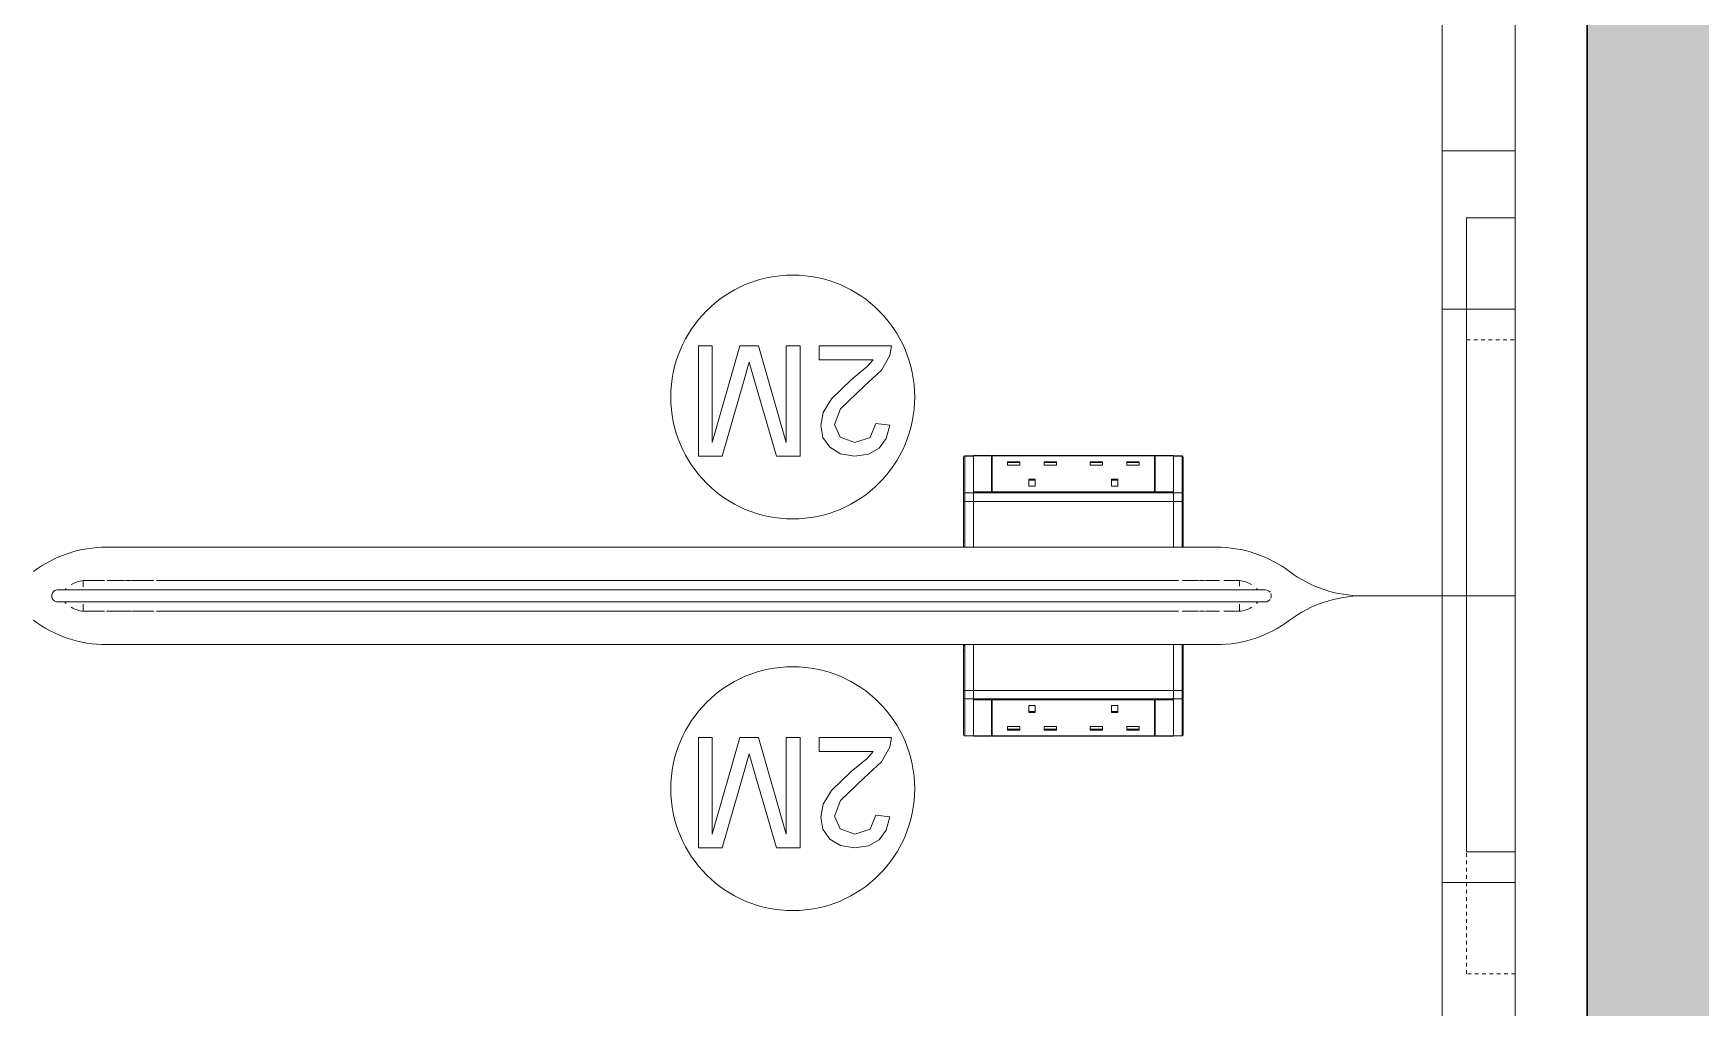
# Model space of a CAD drawing. Header units: millimetres. Extents: x 79795 to 317870, y -36033 to 97293.
# Drawn here: x 166405 to 167772, y 24667 to 25466 of the extents above; entities that cross this region are included whole.
import ezdxf

# ---------------------------------------------------------------- set-up
doc = ezdxf.new("R2010")
doc.units = ezdxf.units.MM
doc.header["$MEASUREMENT"] = 0
doc.linetypes.add('Dash', pattern=[6, 3, -3])
for name, color, linetype, lineweight in [('CSM-STL-XX-ZZ-M3-A-XXXX-00001_detached _19_04_21__rvt-1-Level 4$0$A-WALL-PATT', 7, 'CONTINUOUS', 9), ('CSM-STL-XX-ZZ-M3-A-XXXX-00001_detached _19_04_21__rvt-1-Level 4$0$I-WALL', 7, 'CONTINUOUS', 9), ('I-FURN', 8, 'CONTINUOUS', 9), ('I-FURN-HDLN', 8, 'Dash', 9)]:
    doc.layers.add(name, color=color, linetype=linetype, lineweight=lineweight)

msp = doc.modelspace()

# ---------------------------------------------------------------- hatches: boundary and pattern name
at = {"layer": 'CSM-STL-XX-ZZ-M3-A-XXXX-00001_detached _19_04_21__rvt-1-Level 4$0$A-WALL-PATT'}
msp.add_hatch(color=256, dxfattribs=at).paths.add_polyline_path([(167780.8, 15707.3), (167780.8, 26805.3), (167678.8, 26805.3), (167678.8, 15707.3)], flags=0)

# ---------------------------------------------------------------- linework, layer by layer
at = {"layer": 'CSM-STL-XX-ZZ-M3-A-XXXX-00001_detached _19_04_21__rvt-1-Level 4$0$I-WALL', "lineweight": 30}
msp.add_line((167678.8, 26805.3), (167678.8, 20559.3), dxfattribs=at)
at = {"layer": 'I-FURN'}
for p, q in [((167559.8, 25369.9), (167559.8, 25804.9)), ((167619.8, 25004.9), (167619.8, 25804.9)), ((167619.8, 25804.9), (167619.8, 25004.9)), ((167619.8, 25804.9), (167619.8, 25369.9)), ((167559.8, 25764.9), (167559.8, 24244.9)), ((167619.8, 24244.9), (167619.8, 25764.9)), ((167559.8, 25239.9), (167559.8, 25369.9)), ((167559.8, 25369.9), (167619.8, 25369.9)), ((167559.8, 25369.9), (167619.8, 25369.9)), ((167619.8, 25369.9), (167619.8, 25239.9)), ((167619.8, 25314.9), (167579.8, 25314.9)), ((167579.8, 25314.9), (167579.8, 24794.9)), ((167619.8, 24794.9), (167619.8, 25314.9)), ((167559.8, 24769.9), (167559.8, 25239.9)), ((167559.8, 25239.9), (167619.8, 25239.9)), ((167559.8, 25239.9), (167619.8, 25239.9)), ((167619.8, 25239.9), (167619.8, 24769.9)), ((166961.4, 25209.9), (166950.1, 25209.9)), ((166950.1, 25209.9), (166950.1, 25119.5)), ((166984.1, 25209.9), (166961.4, 25130.8)), ((166961.4, 25130.8), (166961.4, 25209.9)), ((166999.4, 25209.9), (166984.1, 25209.9)), ((167022.1, 25130.8), (166999.4, 25209.9)), ((167033.4, 25209.9), (167022.1, 25209.9)), ((167022.1, 25209.9), (167022.1, 25130.8)), ((167033.4, 25119.5), (167033.4, 25209.9)), ((167108.3, 25209.9), (167049, 25209.9)), ((167049, 25209.9), (167049, 25198.6)), ((167107.1, 25202.1), (167108.3, 25209.9)), ((166987.7, 25182.1), (166991.8, 25196.5)), ((166991.8, 25196.5), (166995.5, 25183.2)), ((167049, 25198.6), (167093.4, 25198.6)), ((167093.4, 25198.6), (167088.3, 25192.9)), ((167100.2, 25190.1), (167107.1, 25202.1)), ((166969.5, 25119.5), (166987.7, 25182.1)), ((166995.5, 25183.2), (167014, 25119.5)), ((167075.3, 25182), (167059.1, 25166.5)), ((167088.3, 25192.9), (167075.3, 25182)), ((167086.1, 25177), (167100.2, 25190.1)), ((167066.6, 25158.2), (167086.1, 25177)), ((167052.4, 25155.4), (167050.4, 25144.7)), ((167059.1, 25166.5), (167052.4, 25155.4)), ((167061.7, 25145.4), (167066.6, 25158.2)), ((167050.4, 25144.7), (167052.2, 25134.9)), ((167066.3, 25135), (167061.7, 25145.4)), ((167095.6, 25146.4), (167090.8, 25134.9)), ((167106.9, 25144.9), (167095.6, 25146.4)), ((167104.1, 25134), (167106.9, 25144.9)), ((167052.2, 25134.9), (167057.8, 25126.8)), ((167078.3, 25130.8), (167066.3, 25135)), ((167090.8, 25134.9), (167078.3, 25130.8)), ((167098.2, 25126), (167104.1, 25134)), ((166950.1, 25119.5), (166969.5, 25119.5)), ((167014, 25119.5), (167033.4, 25119.5)), ((167057.8, 25126.8), (167066.6, 25121.3)), ((167066.6, 25121.3), (167078.1, 25119.5)), ((167078.1, 25119.5), (167089.4, 25121.1)), ((167089.4, 25121.1), (167098.2, 25126)), ((167167.5, 25118.7), (167167.5, 25088.4)), ((167167.5, 25118.7), (167167.5, 25088.4)), ((167167.7, 25119.3), (167167.7, 25119.4)), ((167175.5, 25119.7), (167168.5, 25119.7)), ((167168.5, 25119.5), (167168.5, 25119.7)), ((167175.5, 25119.7), (167168.5, 25119.7)), ((167175.5, 25119.7), (167168.5, 25119.7)), ((167168.5, 25089.3), (167168.5, 25119.5)), ((167168.5, 25119.5), (167175.5, 25119.5)), ((167175.5, 25119.9), (167190.5, 25119.9)), ((167175.5, 25090.1), (167175.5, 25119.9)), ((167175.5, 25119.5), (167175.5, 25119.7)), ((167175.5, 25089.3), (167175.5, 25119.5)), ((167339.5, 25119.7), (167175.6, 25119.7)), ((167190.5, 25119.9), (167190.5, 25090.1)), ((167190.5, 25119.5), (167191, 25119.5)), ((167191, 25119.9), (167324, 25119.9)), ((167191, 25119.9), (167191, 25090.1)), ((167203.6, 25114.9), (167203.6, 25112)), ((167213.6, 25114.9), (167203.6, 25114.9)), ((167213.6, 25114.2), (167203.6, 25114.2)), ((167213.6, 25114.9), (167213.6, 25112)), ((167233.6, 25114.9), (167233.6, 25112)), ((167243.6, 25114.9), (167233.6, 25114.9)), ((167243.6, 25114.2), (167233.6, 25114.2)), ((167243.6, 25114.9), (167243.6, 25112)), ((167271.4, 25114.9), (167271.4, 25112)), ((167281.4, 25114.9), (167271.4, 25114.9)), ((167281.4, 25114.2), (167271.4, 25114.2)), ((167281.4, 25114.9), (167281.4, 25112)), ((167301.4, 25114.9), (167301.4, 25112)), ((167311.4, 25114.9), (167301.4, 25114.9)), ((167311.4, 25114.2), (167301.4, 25114.2)), ((167311.4, 25114.9), (167311.4, 25112)), ((167324, 25119.9), (167324, 25090.1)), ((167324, 25119.5), (167324.5, 25119.5)), ((167324.5, 25090.1), (167324.5, 25119.9)), ((167324.5, 25119.9), (167339.5, 25119.9)), ((167339.5, 25119.9), (167339.5, 25090.1)), ((167346.6, 25119.7), (167339.6, 25119.7)), ((167346.6, 25119.7), (167339.6, 25119.7)), ((167339.6, 25119.7), (167346.6, 25119.7)), ((167339.6, 25119.7), (167339.6, 25119.5)), ((167346.6, 25119.5), (167339.6, 25119.5)), ((167339.6, 25119.5), (167339.6, 25089.3)), ((167346.6, 25119.7), (167346.6, 25119.5)), ((167346.6, 25119.5), (167346.6, 25089.3)), ((167347.3, 25119.4), (167347.3, 25119.4)), ((167347.6, 25088.4), (167347.6, 25118.7)), ((167347.6, 25088.4), (167347.6, 25118.7)), ((167213.6, 25112), (167203.6, 25112)), ((167221.1, 25100.6), (167221.1, 25094.8)), ((167226.1, 25100.6), (167221.1, 25100.6)), ((167226.1, 25099.8), (167221.1, 25099.8)), ((167226.1, 25100.6), (167226.1, 25094.8)), ((167243.6, 25112), (167233.6, 25112)), ((167281.4, 25112), (167271.4, 25112)), ((167288.9, 25100.6), (167288.9, 25094.8)), ((167293.9, 25100.6), (167288.9, 25100.6)), ((167293.9, 25099.8), (167288.9, 25099.8)), ((167293.9, 25094.8), (167293.9, 25100.6)), ((167311.4, 25112), (167301.4, 25112)), ((167167.5, 25049.9), (167167.5, 25088.4)), ((167167.5, 25088.4), (167167.5, 25082.9)), ((167168.5, 25082.3), (167168.5, 25089.3)), ((167168.5, 25089.3), (167175.5, 25089.3)), ((167190.5, 25090.1), (167175.5, 25090.1)), ((167175.5, 25090.1), (167175.5, 25087.6)), ((167175.5, 25082.3), (167175.5, 25089.3)), ((167175.6, 25089.9), (167190.5, 25089.9)), ((167175.6, 25089.3), (167175.6, 25089.9)), ((167175.6, 25089.3), (167175.6, 25082.3)), ((167339.5, 25089.3), (167175.6, 25089.3)), ((167324, 25090.1), (167191, 25090.1)), ((167191, 25089.9), (167324, 25089.9)), ((167226.1, 25094.8), (167221.1, 25094.8)), ((167288.9, 25094.8), (167293.9, 25094.8)), ((167339.5, 25090.1), (167324.5, 25090.1)), ((167324.5, 25089.9), (167339.5, 25089.9)), ((167339.5, 25089.9), (167339.5, 25089.3)), ((167339.5, 25082.3), (167339.5, 25089.3)), ((167346.6, 25089.3), (167339.6, 25089.3)), ((167339.6, 25089.3), (167339.6, 25082.3)), ((167346.6, 25089.3), (167346.6, 25082.3)), ((167347.6, 25088.4), (167347.6, 25049.9)), ((167347.6, 25082.9), (167347.6, 25088.4)), ((167167.5, 25082.9), (167167.5, 25045.9)), ((167168.5, 25044.9), (167168.5, 25082.3)), ((167168.5, 25082.3), (167175.5, 25082.3)), ((167175.5, 25044.9), (167175.5, 25082.3)), ((167175.6, 25082.3), (167175.6, 25044.9)), ((167339.5, 25082.3), (167175.6, 25082.3)), ((167339.5, 25044.9), (167339.5, 25082.3)), ((167346.6, 25082.3), (167339.6, 25082.3)), ((167339.6, 25082.3), (167339.6, 25044.9)), ((167346.6, 25082.3), (167346.6, 25044.9)), ((167347.6, 25045.9), (167347.6, 25082.9)), ((167168.5, 25049.9), (167167.5, 25049.9)), ((167167.5, 25045.9), (167167.5, 25049.9)), ((167167.5, 25045.9), (167167.5, 25045.9)), ((167347.6, 25049.9), (167346.6, 25049.9)), ((167347.6, 25049.9), (167347.6, 25045.9)), ((166464.8, 25044.9), (167168.5, 25044.9)), ((167168.5, 25044.9), (166464.8, 25044.9)), ((167168.5, 25044.9), (167175.5, 25044.9)), ((167168.5, 25044.9), (167175.5, 25044.9)), ((167175.6, 25044.9), (167339.5, 25044.9)), ((167339.5, 25044.9), (167175.6, 25044.9)), ((167339.6, 25044.9), (167346.6, 25044.9)), ((167346.6, 25044.9), (167339.6, 25044.9)), ((167346.6, 25044.9), (167374.7, 25044.9)), ((167374.7, 25044.9), (167346.6, 25044.9)), ((166424.9, 25009.9), (166424.8, 25009.9)), ((166424.8, 25009.9), (166424.8, 25009.9)), ((166425.1, 25009.9), (166424.9, 25009.9)), ((166425.4, 25009.9), (166425.1, 25009.9)), ((166425.9, 25009.9), (166425.4, 25009.9)), ((166426.5, 25009.9), (166425.9, 25009.9)), ((166427.3, 25009.9), (166426.5, 25009.9)), ((166428.1, 25009.9), (166427.3, 25009.9)), ((166429.1, 25009.9), (166428.1, 25009.9)), ((166430.2, 25009.9), (166429.1, 25009.9)), ((166431.5, 25009.9), (166430.2, 25009.9)), ((166432.8, 25009.9), (166431.5, 25009.9)), ((166434.3, 25009.9), (166432.8, 25009.9)), ((166435.9, 25009.9), (166434.3, 25009.9)), ((166437.6, 25009.9), (166435.9, 25009.9)), ((166439.4, 25009.9), (166437.6, 25009.9)), ((166441.3, 25009.9), (166439.4, 25009.9)), ((166443.3, 25009.9), (166441.3, 25009.9)), ((166445.4, 25009.9), (166443.3, 25009.9)), ((166447.6, 25009.9), (166445.4, 25009.9)), ((166445.7, 25017.4), (166445.7, 25012.2)), ((166445.7, 25017.4), (166463.2, 25017.4)), ((166449.9, 25009.9), (166447.6, 25009.9)), ((166452.3, 25009.9), (166449.9, 25009.9)), ((166450.2, 25017.4), (166451.3, 25017.4)), ((166454.8, 25009.9), (166452.3, 25009.9)), ((166457.3, 25009.9), (166454.8, 25009.9)), ((166460, 25009.9), (166457.3, 25009.9)), ((166462.7, 25009.9), (166460, 25009.9)), ((166465.5, 25009.9), (166462.7, 25009.9)), ((166465.1, 25017.4), (166479.4, 25017.4)), ((166468.3, 25009.9), (166465.5, 25009.9)), ((166471.2, 25009.9), (166468.3, 25009.9)), ((166474.2, 25009.9), (166471.2, 25009.9)), ((166477.2, 25009.9), (166474.2, 25009.9)), ((166480.2, 25009.9), (166477.2, 25009.9)), ((166483.3, 25009.9), (166480.2, 25009.9)), ((166480.3, 25017.4), (166485.2, 25017.4)), ((166486.4, 25009.9), (166483.3, 25009.9)), ((166485.9, 25017.4), (166503.6, 25017.4)), ((166489.6, 25009.9), (166486.4, 25009.9)), ((166492.8, 25009.9), (166489.6, 25009.9)), ((166496, 25009.9), (166492.8, 25009.9)), ((166499.2, 25009.9), (166496, 25009.9)), ((166502.4, 25009.9), (166499.2, 25009.9)), ((166505.7, 25009.9), (166502.4, 25009.9)), ((166505.7, 25017.4), (167343.8, 25017.4)), ((167343.8, 25009.9), (166505.7, 25009.9)), ((167344.6, 25009.9), (167343.8, 25009.9)), ((167347.4, 25009.9), (167344.6, 25009.9)), ((167346.8, 25017.4), (167360, 25017.4)), ((167350.3, 25009.9), (167347.4, 25009.9)), ((167353.1, 25009.9), (167350.3, 25009.9)), ((167355.9, 25009.9), (167353.1, 25009.9)), ((167358.7, 25009.9), (167355.9, 25009.9)), ((167361.4, 25009.9), (167358.7, 25009.9)), ((167360.9, 25017.4), (167365, 25017.4)), ((167364.2, 25009.9), (167361.4, 25009.9)), ((167366.9, 25009.9), (167364.2, 25009.9)), ((167365.8, 25017.4), (167377.3, 25017.4)), ((167369.5, 25009.9), (167366.9, 25009.9)), ((167372.2, 25009.9), (167369.5, 25009.9)), ((167374.7, 25009.9), (167372.2, 25009.9)), ((167377.3, 25009.9), (167374.7, 25009.9)), ((167379.7, 25009.9), (167377.3, 25009.9)), ((167382.2, 25009.9), (167379.7, 25009.9)), ((167380.8, 25017.4), (167388.8, 25017.4)), ((167384.5, 25009.9), (167382.2, 25009.9)), ((167386.8, 25009.9), (167384.5, 25009.9)), ((167389, 25009.9), (167386.8, 25009.9)), ((167391.2, 25009.9), (167389, 25009.9)), ((167389.1, 25017.4), (167390, 25017.4)), ((167390.4, 25017.4), (167393.8, 25017.4)), ((167393.2, 25009.9), (167391.2, 25009.9)), ((167395.2, 25009.9), (167393.2, 25009.9)), ((167393.8, 25012.8), (167393.8, 25017.4)), ((167397.2, 25009.9), (167395.2, 25009.9)), ((167399, 25009.9), (167397.2, 25009.9)), ((167400.7, 25009.9), (167399, 25009.9)), ((167402.4, 25009.9), (167400.7, 25009.9)), ((167403.9, 25009.9), (167402.4, 25009.9)), ((167405.4, 25009.9), (167403.9, 25009.9)), ((167406.7, 25009.9), (167405.4, 25009.9)), ((167408, 25009.9), (167406.7, 25009.9)), ((167409.2, 25009.9), (167408, 25009.9)), ((167410.2, 25009.9), (167409.2, 25009.9)), ((167411.2, 25009.9), (167410.2, 25009.9)), ((167412, 25009.9), (167411.2, 25009.9)), ((167412.7, 25009.9), (167412, 25009.9)), ((167413.3, 25009.9), (167412.7, 25009.9)), ((167413.8, 25009.9), (167413.3, 25009.9)), ((167414.2, 25009.9), (167413.8, 25009.9)), ((167414.5, 25009.9), (167414.2, 25009.9)), ((167414.7, 25009.9), (167414.5, 25009.9)), ((167414.8, 25009.9), (167414.7, 25009.9)), ((167494.7, 25004.9), (167619.8, 25004.9)), ((167619.8, 25004.9), (167494.7, 25004.9)), ((167619.8, 25004.9), (167494.7, 25004.9)), ((167494.7, 25004.9), (167619.8, 25004.9)), ((167619.8, 24204.9), (167619.8, 25004.9)), ((167619.8, 25004.9), (167619.8, 24204.9)), ((166424.8, 24999.9), (166424.8, 24999.9)), ((166424.8, 24999.9), (166425, 24999.9)), ((166425, 24999.9), (166425.3, 24999.9)), ((166425.3, 24999.9), (166425.8, 24999.9)), ((166425.8, 24999.9), (166426.4, 24999.9)), ((166426.4, 24999.9), (166427.1, 24999.9)), ((166427.1, 24999.9), (166427.9, 24999.9)), ((166427.9, 24999.9), (166428.9, 24999.9)), ((166428.9, 24999.9), (166429.9, 24999.9)), ((166429.9, 24999.9), (166431.1, 24999.9)), ((166431.1, 24999.9), (166432.5, 24999.9)), ((166432.5, 24999.9), (166433.9, 24999.9)), ((166433.9, 24999.9), (166435.4, 24999.9)), ((166435.4, 24999.9), (166437.1, 24999.9)), ((166437.1, 24999.9), (166438.9, 24999.9)), ((166438.9, 24999.9), (166440.8, 24999.9)), ((166440.8, 24999.9), (166442.7, 24999.9)), ((166442.7, 24999.9), (166444.8, 24999.9)), ((166444.8, 24999.9), (166447, 24999.9)), ((166445.7, 24998), (166445.7, 24992.4)), ((166463.2, 24992.4), (166445.7, 24992.4)), ((166447, 24999.9), (166449.3, 24999.9)), ((166449.3, 24999.9), (166451.7, 24999.9)), ((166451.3, 24992.4), (166450.2, 24992.4)), ((166451.7, 24999.9), (166454.1, 24999.9)), ((166454.1, 24999.9), (166456.6, 24999.9)), ((166456.6, 24999.9), (166459.3, 24999.9)), ((166459.3, 24999.9), (166461.9, 24999.9)), ((166461.9, 24999.9), (166464.7, 24999.9)), ((166480.4, 24992.4), (166464.6, 24992.4)), ((166464.7, 24999.9), (166467.5, 24999.9)), ((166467.5, 24999.9), (166470.4, 24999.9)), ((166470.4, 24999.9), (166473.4, 24999.9)), ((166473.4, 24999.9), (166476.3, 24999.9)), ((166476.3, 24999.9), (166479.4, 24999.9)), ((166479.4, 24999.9), (166482.5, 24999.9)), ((166485.2, 24992.4), (166480.3, 24992.4)), ((166482.5, 24999.9), (166485.6, 24999.9)), ((166485.6, 24999.9), (166488.7, 24999.9)), ((166503.6, 24992.4), (166485.9, 24992.4)), ((166488.7, 24999.9), (166491.9, 24999.9)), ((166491.9, 24999.9), (166495.1, 24999.9)), ((166495.1, 24999.9), (166498.3, 24999.9)), ((166498.3, 24999.9), (166501.6, 24999.9)), ((166501.6, 24999.9), (166504.8, 24999.9)), ((166504.8, 24999.9), (166505.7, 24999.9)), ((166505.7, 24999.9), (167343.8, 24999.9)), ((167343.8, 24992.4), (166505.7, 24992.4)), ((167343.8, 24999.9), (167346.7, 24999.9)), ((167346.7, 24999.9), (167349.5, 24999.9)), ((167360, 24992.4), (167346.8, 24992.4)), ((167349.5, 24999.9), (167352.3, 24999.9)), ((167352.3, 24999.9), (167355.1, 24999.9)), ((167355.1, 24999.9), (167357.9, 24999.9)), ((167357.9, 24999.9), (167360.7, 24999.9)), ((167360.7, 24999.9), (167363.4, 24999.9)), ((167365, 24992.4), (167360.9, 24992.4)), ((167363.4, 24999.9), (167366.1, 24999.9)), ((167377.3, 24992.4), (167365.8, 24992.4)), ((167366.1, 24999.9), (167368.8, 24999.9)), ((167368.8, 24999.9), (167371.5, 24999.9)), ((167371.5, 24999.9), (167374, 24999.9)), ((167374, 24999.9), (167376.6, 24999.9)), ((167376.6, 24999.9), (167379.1, 24999.9)), ((167379.1, 24999.9), (167381.5, 24999.9)), ((167388.8, 24992.4), (167380.8, 24992.4)), ((167381.5, 24999.9), (167383.9, 24999.9)), ((167383.9, 24999.9), (167386.2, 24999.9)), ((167386.2, 24999.9), (167388.4, 24999.9)), ((167388.4, 24999.9), (167390.6, 24999.9)), ((167390, 24992.4), (167389.1, 24992.4)), ((167393.8, 24992.4), (167390.4, 24992.4)), ((167390.6, 24999.9), (167392.7, 24999.9)), ((167392.7, 24999.9), (167394.7, 24999.9)), ((167393.8, 24992.4), (167393.8, 24998)), ((167394.7, 24999.9), (167396.6, 24999.9)), ((167396.6, 24999.9), (167398.5, 24999.9)), ((167398.5, 24999.9), (167400.3, 24999.9)), ((167400.3, 24999.9), (167401.9, 24999.9)), ((167401.9, 24999.9), (167403.5, 24999.9)), ((167403.5, 24999.9), (167405, 24999.9)), ((167405, 24999.9), (167406.4, 24999.9)), ((167406.4, 24999.9), (167407.7, 24999.9)), ((167407.7, 24999.9), (167408.9, 24999.9)), ((167408.9, 24999.9), (167409.9, 24999.9)), ((167409.9, 24999.9), (167410.9, 24999.9)), ((167410.9, 24999.9), (167411.8, 24999.9)), ((167411.8, 24999.9), (167412.5, 24999.9)), ((167412.5, 24999.9), (167413.2, 24999.9)), ((167413.2, 24999.9), (167413.7, 24999.9)), ((167413.7, 24999.9), (167414.1, 24999.9)), ((167414.1, 24999.9), (167414.5, 24999.9)), ((167414.5, 24999.9), (167414.7, 24999.9)), ((167414.7, 24999.9), (167414.7, 24999.9)), ((167414.7, 24999.9), (167414.8, 24999.9)), ((167168.5, 24964.9), (166464.8, 24964.9)), ((166464.8, 24964.9), (167168.5, 24964.9)), ((167167.5, 24959.9), (167167.5, 24963.9)), ((167167.5, 24963.9), (167167.5, 24926.9)), ((167175.5, 24964.9), (167168.5, 24964.9)), ((167168.5, 24927.4), (167168.5, 24964.9)), ((167168.5, 24964.9), (167175.5, 24964.9)), ((167175.5, 24927.4), (167175.5, 24964.9)), ((167339.5, 24964.9), (167175.6, 24964.9)), ((167175.6, 24964.9), (167339.5, 24964.9)), ((167175.6, 24964.9), (167175.6, 24927.4)), ((167339.5, 24927.4), (167339.5, 24964.9)), ((167346.6, 24964.9), (167339.6, 24964.9)), ((167346.6, 24964.9), (167339.6, 24964.9)), ((167339.6, 24964.9), (167339.6, 24927.4)), ((167374.7, 24964.9), (167346.6, 24964.9)), ((167346.6, 24964.9), (167374.7, 24964.9)), ((167346.6, 24964.9), (167346.6, 24927.4)), ((167347.6, 24963.9), (167347.6, 24963.9)), ((167347.6, 24926.9), (167347.6, 24963.9)), ((167347.6, 24963.9), (167347.6, 24959.9)), ((167167.5, 24959.9), (167168.5, 24959.9)), ((167167.5, 24921.3), (167167.5, 24959.9)), ((167346.6, 24959.9), (167347.6, 24959.9)), ((167347.6, 24959.9), (167347.6, 24921.3)), ((167167.5, 24926.9), (167167.5, 24921.3)), ((167168.5, 24920.5), (167168.5, 24927.4)), ((167168.5, 24927.4), (167175.5, 24927.4)), ((167175.5, 24920.5), (167175.5, 24927.4)), ((167175.6, 24927.4), (167339.5, 24927.4)), ((167175.6, 24927.4), (167175.6, 24920.5)), ((167339.5, 24920.5), (167339.5, 24927.4)), ((167339.5, 24919.7), (167339.5, 24922.1)), ((167346.6, 24927.4), (167339.6, 24927.4)), ((167339.6, 24927.4), (167339.6, 24920.5)), ((167346.6, 24927.4), (167346.6, 24920.5)), ((167347.6, 24921.3), (167347.6, 24926.9)), ((167167.5, 24921.3), (167167.5, 24891)), ((167167.5, 24921.3), (167167.5, 24891)), ((167168.5, 24890.2), (167168.5, 24920.5)), ((167168.5, 24920.5), (167175.5, 24920.5)), ((167175.5, 24890.2), (167175.5, 24920.5)), ((167175.5, 24919.7), (167190.5, 24919.7)), ((167175.5, 24889.8), (167175.5, 24919.7)), ((167175.6, 24920.5), (167339.5, 24920.5)), ((167175.6, 24919.9), (167175.6, 24920.5)), ((167190.5, 24919.9), (167175.6, 24919.9)), ((167190.5, 24919.7), (167190.5, 24889.8)), ((167324, 24919.9), (167191, 24919.9)), ((167191, 24919.7), (167324, 24919.7)), ((167191, 24889.8), (167191, 24919.7)), ((167226.1, 24914.9), (167221.1, 24914.9)), ((167221.1, 24914.9), (167221.1, 24909.2)), ((167221.1, 24910), (167226.1, 24910)), ((167221.1, 24909.2), (167226.1, 24909.2)), ((167226.1, 24909.2), (167226.1, 24914.9)), ((167288.9, 24909.2), (167288.9, 24914.9)), ((167288.9, 24914.9), (167293.9, 24914.9)), ((167288.9, 24910), (167293.9, 24910)), ((167288.9, 24909.2), (167293.9, 24909.2)), ((167293.9, 24909.2), (167293.9, 24914.9)), ((167324, 24889.8), (167324, 24919.7)), ((167339.5, 24919.9), (167324.5, 24919.9)), ((167324.5, 24919.7), (167339.5, 24919.7)), ((167324.5, 24889.8), (167324.5, 24919.7)), ((167339.5, 24920.5), (167339.5, 24919.9)), ((167339.5, 24919.7), (167339.5, 24889.8)), ((167346.6, 24920.5), (167339.6, 24920.5)), ((167339.6, 24920.5), (167339.6, 24890.2)), ((167346.6, 24920.5), (167346.6, 24890.2)), ((167347.6, 24891), (167347.6, 24921.3)), ((167347.6, 24891), (167347.6, 24921.3)), ((167203.6, 24894.9), (167203.6, 24897.7)), ((167203.6, 24897.7), (167213.6, 24897.7)), ((167203.6, 24895.6), (167213.6, 24895.6)), ((167203.6, 24894.9), (167213.6, 24894.9)), ((167213.6, 24894.9), (167213.6, 24897.7)), ((167233.6, 24894.9), (167233.6, 24897.7)), ((167233.6, 24897.7), (167243.6, 24897.7)), ((167233.6, 24895.6), (167243.6, 24895.6)), ((167233.6, 24894.9), (167243.6, 24894.9)), ((167243.6, 24894.9), (167243.6, 24897.7)), ((167271.4, 24894.9), (167271.4, 24897.7)), ((167271.4, 24897.7), (167281.4, 24897.7)), ((167271.4, 24895.6), (167281.4, 24895.6)), ((167271.4, 24894.9), (167281.4, 24894.9)), ((167281.4, 24894.9), (167281.4, 24897.7)), ((167301.4, 24894.9), (167301.4, 24897.7)), ((167301.4, 24897.7), (167311.4, 24897.7)), ((167301.4, 24895.6), (167311.4, 24895.6)), ((167301.4, 24894.9), (167311.4, 24894.9)), ((167311.4, 24894.9), (167311.4, 24897.7)), ((166961.4, 24888.7), (166950.1, 24888.7)), ((166950.1, 24888.7), (166950.1, 24798.3)), ((166984.1, 24888.7), (166961.4, 24809.6)), ((166961.4, 24809.6), (166961.4, 24888.7)), ((166999.4, 24888.7), (166984.1, 24888.7)), ((167022.1, 24809.6), (166999.4, 24888.7)), ((167033.4, 24888.7), (167022.1, 24888.7)), ((167022.1, 24888.7), (167022.1, 24809.6)), ((167033.4, 24798.3), (167033.4, 24888.7)), ((167108.3, 24888.7), (167049, 24888.7)), ((167049, 24888.7), (167049, 24877.4)), ((167100.2, 24868.9), (167107.1, 24880.9)), ((167107.1, 24880.9), (167108.3, 24888.7)), ((167167.7, 24890.4), (167167.7, 24890.4)), ((167168.5, 24890), (167168.5, 24890.2)), ((167168.5, 24890.2), (167175.5, 24890.2)), ((167168.5, 24890), (167175.5, 24890)), ((167168.5, 24890), (167175.5, 24890)), ((167175.5, 24890), (167168.5, 24890)), ((167175.5, 24890), (167175.5, 24890.2)), ((167190.5, 24889.8), (167175.5, 24889.8)), ((167175.6, 24890), (167339.5, 24890)), ((167191, 24890.2), (167190.5, 24890.2)), ((167324, 24889.8), (167191, 24889.8)), ((167324.5, 24890.2), (167324, 24890.2)), ((167339.5, 24889.8), (167324.5, 24889.8)), ((167346.6, 24890.2), (167339.6, 24890.2)), ((167339.6, 24890.2), (167339.6, 24890)), ((167339.6, 24890), (167346.6, 24890)), ((167339.6, 24890), (167346.6, 24890)), ((167339.6, 24890), (167346.6, 24890)), ((167346.6, 24890.2), (167346.6, 24890)), ((167347.4, 24890.4), (167347.3, 24890.4)), ((166987.7, 24860.9), (166991.8, 24875.3)), ((166991.8, 24875.3), (166995.5, 24862)), ((167049, 24877.4), (167093.4, 24877.4)), ((167088.3, 24871.6), (167075.3, 24860.8)), ((167086.1, 24855.8), (167100.2, 24868.9)), ((167093.4, 24877.4), (167088.3, 24871.6)), ((166969.5, 24798.3), (166987.7, 24860.9)), ((166995.5, 24862), (167014, 24798.3)), ((167075.3, 24860.8), (167059.1, 24845.3)), ((167066.6, 24837), (167086.1, 24855.8)), ((167059.1, 24845.3), (167052.4, 24834.2)), ((167052.4, 24834.2), (167050.4, 24823.5)), ((167061.7, 24824.2), (167066.6, 24837)), ((167050.4, 24823.5), (167052.2, 24813.6)), ((167052.2, 24813.6), (167057.8, 24805.5)), ((167066.3, 24813.8), (167061.7, 24824.2)), ((167078.3, 24809.6), (167066.3, 24813.8)), ((167090.8, 24813.7), (167078.3, 24809.6)), ((167095.6, 24825.1), (167090.8, 24813.7)), ((167106.9, 24823.7), (167095.6, 24825.1)), ((167098.2, 24804.8), (167104.1, 24812.8)), ((167104.1, 24812.8), (167106.9, 24823.7)), ((167057.8, 24805.5), (167066.6, 24800.1)), ((167066.6, 24800.1), (167078.1, 24798.3)), ((167078.1, 24798.3), (167089.4, 24799.9)), ((167089.4, 24799.9), (167098.2, 24804.8)), ((166950.1, 24798.3), (166969.5, 24798.3)), ((167014, 24798.3), (167033.4, 24798.3)), ((167579.8, 24794.9), (167619.8, 24794.9)), ((167559.8, 24639.5), (167559.8, 24769.9)), ((167559.8, 24769.9), (167619.8, 24769.9)), ((167559.8, 24769.9), (167619.8, 24769.9)), ((167619.8, 24769.9), (167619.8, 24639.5))]:
    msp.add_line(p, q, dxfattribs=at)
at = {"layer": 'I-FURN', "flags": 128}
for points in [[(167167.9, 25119.6), (167168, 25119.6), (167168, 25119.6), (167168.1, 25119.6), (167168.1, 25119.7), (167168.1, 25119.7), (167168.2, 25119.7), (167168.2, 25119.7), (167168.2, 25119.7), (167168.3, 25119.7), (167168.3, 25119.7), (167168.4, 25119.7), (167168.4, 25119.7), (167168.4, 25119.7), (167168.5, 25119.7)], [(167346.6, 25119.7), (167346.6, 25119.7), (167346.7, 25119.7), (167346.7, 25119.7), (167346.7, 25119.7), (167346.8, 25119.7), (167346.8, 25119.7), (167346.9, 25119.7), (167346.9, 25119.7), (167346.9, 25119.7), (167347, 25119.6), (167347, 25119.6), (167347, 25119.6), (167347.1, 25119.6)], [(167167.5, 25088.4), (167167.5, 25088.3), (167167.5, 25088.2), (167167.5, 25088.1), (167167.5, 25088), (167167.5, 25087.9), (167167.5, 25087.8), (167167.5, 25087.7), (167167.5, 25087.6), (167167.5, 25087.4), (167167.5, 25087.3), (167167.5, 25087.2), (167167.5, 25087), (167167.5, 25086.9), (167167.5, 25086.7), (167167.5, 25086.6), (167167.5, 25086.4), (167167.5, 25086.3), (167167.5, 25086.1), (167167.5, 25086), (167167.5, 25085.8), (167167.5, 25085.6), (167167.5, 25085.5), (167167.5, 25085.3), (167167.5, 25085.2), (167167.5, 25085), (167167.5, 25084.8), (167167.5, 25084.7), (167167.5, 25084.5), (167167.5, 25084.4), (167167.5, 25084.2), (167167.5, 25084.1), (167167.5, 25083.9), (167167.5, 25083.8), (167167.5, 25083.6), (167167.5, 25083.5), (167167.5, 25083.3), (167167.5, 25083.2), (167167.5, 25083), (167167.5, 25082.9)], [(167347.6, 25082.9), (167347.6, 25083), (167347.6, 25083.2), (167347.6, 25083.3), (167347.6, 25083.5), (167347.6, 25083.6), (167347.6, 25083.8), (167347.6, 25083.9), (167347.6, 25084.1), (167347.6, 25084.2), (167347.6, 25084.4), (167347.6, 25084.5), (167347.6, 25084.7), (167347.6, 25084.8), (167347.6, 25085), (167347.6, 25085.2), (167347.6, 25085.3), (167347.6, 25085.5), (167347.6, 25085.6), (167347.6, 25085.8), (167347.6, 25086), (167347.6, 25086.1), (167347.6, 25086.3), (167347.6, 25086.4), (167347.6, 25086.6), (167347.6, 25086.7), (167347.6, 25086.9), (167347.6, 25087), (167347.6, 25087.2), (167347.6, 25087.3), (167347.6, 25087.4), (167347.6, 25087.6), (167347.6, 25087.7), (167347.6, 25087.8), (167347.6, 25087.9), (167347.6, 25088), (167347.6, 25088.1), (167347.6, 25088.2), (167347.6, 25088.3), (167347.6, 25088.4)], [(167167.5, 25082.9), (167167.5, 25080.1), (167167.5, 25077.4), (167167.5, 25074.8), (167167.5, 25072.3), (167167.5, 25069.9), (167167.5, 25067.5), (167167.5, 25065.3), (167167.5, 25063.2), (167167.5, 25061.2), (167167.5, 25059.3), (167167.5, 25057.5), (167167.5, 25055.8), (167167.5, 25054.3), (167167.5, 25052.8), (167167.5, 25051.5), (167167.5, 25050.4), (167167.5, 25049.3), (167167.5, 25048.4), (167167.5, 25047.6), (167167.5, 25047), (167167.5, 25046.4), (167167.5, 25046.1), (167167.5, 25045.9)], [(167347.6, 25045.9), (167347.6, 25046.2), (167347.6, 25046.6), (167347.6, 25047.1), (167347.6, 25047.8), (167347.6, 25048.6), (167347.6, 25049.6), (167347.6, 25050.7), (167347.6, 25051.9), (167347.6, 25053.2), (167347.6, 25054.7), (167347.6, 25056.2), (167347.6, 25057.9), (167347.6, 25059.8), (167347.6, 25061.7), (167347.6, 25063.7), (167347.6, 25065.9), (167347.6, 25068.1), (167347.6, 25070.5), (167347.6, 25073), (167347.6, 25075.5), (167347.6, 25078.1), (167347.6, 25080.9), (167347.6, 25082.9)], [(167167.5, 25045.9), (167167.5, 25045.9), (167167.5, 25045.9), (167167.5, 25045.9), (167167.5, 25045.9), (167167.5, 25046), (167167.5, 25046), (167167.5, 25046), (167167.5, 25046.1), (167167.5, 25046.1), (167167.5, 25046.2), (167167.5, 25046.3), (167167.5, 25046.3), (167167.5, 25046.4), (167167.5, 25046.5), (167167.5, 25046.6), (167167.5, 25046.7), (167167.5, 25046.8), (167167.5, 25046.9), (167167.5, 25047), (167167.5, 25047.1), (167167.5, 25047.2), (167167.5, 25047.3), (167167.5, 25047.5), (167167.5, 25047.6), (167167.5, 25047.7), (167167.5, 25047.8), (167167.5, 25048), (167167.5, 25048.1), (167167.5, 25048.3), (167167.5, 25048.4), (167167.5, 25048.6), (167167.5, 25048.7), (167167.5, 25048.9), (167167.5, 25049), (167167.5, 25049.2), (167167.5, 25049.4), (167167.5, 25049.5), (167167.5, 25049.7), (167167.5, 25049.8), (167167.5, 25049.9)], [(167168.5, 25044.9), (167168.4, 25044.9), (167168.4, 25044.9), (167168.3, 25044.9), (167168.3, 25044.9), (167168.3, 25044.9), (167168.2, 25044.9), (167168.2, 25044.9), (167168.1, 25044.9), (167168.1, 25044.9), (167168.1, 25045), (167168, 25045), (167168, 25045), (167168, 25045), (167167.9, 25045), (167167.9, 25045), (167167.9, 25045.1), (167167.8, 25045.1), (167167.8, 25045.1), (167167.8, 25045.1), (167167.7, 25045.2), (167167.7, 25045.2), (167167.7, 25045.2), (167167.7, 25045.3), (167167.6, 25045.3), (167167.6, 25045.3), (167167.6, 25045.4), (167167.6, 25045.4), (167167.6, 25045.4), (167167.5, 25045.5), (167167.5, 25045.5), (167167.5, 25045.5), (167167.5, 25045.6), (167167.5, 25045.6), (167167.5, 25045.7), (167167.5, 25045.7), (167167.5, 25045.7), (167167.5, 25045.8), (167167.5, 25045.8), (167167.5, 25045.9), (167167.5, 25045.9)], [(167347.6, 25045.9), (167347.6, 25045.8), (167347.6, 25045.8), (167347.6, 25045.8), (167347.6, 25045.7), (167347.6, 25045.7), (167347.5, 25045.6), (167347.5, 25045.6), (167347.5, 25045.6), (167347.5, 25045.5), (167347.5, 25045.5), (167347.5, 25045.4), (167347.5, 25045.4), (167347.4, 25045.4), (167347.4, 25045.3), (167347.4, 25045.3), (167347.4, 25045.3), (167347.4, 25045.2), (167347.3, 25045.2), (167347.3, 25045.2), (167347.3, 25045.2), (167347.2, 25045.1), (167347.2, 25045.1), (167347.2, 25045.1), (167347.1, 25045.1), (167347.1, 25045), (167347.1, 25045), (167347, 25045), (167347, 25045), (167347, 25045), (167346.9, 25044.9), (167346.9, 25044.9), (167346.9, 25044.9), (167346.8, 25044.9), (167346.8, 25044.9), (167346.7, 25044.9), (167346.7, 25044.9), (167346.7, 25044.9), (167346.6, 25044.9), (167346.6, 25044.9), (167346.6, 25044.9)], [(167347.6, 25049.9), (167347.6, 25049.7), (167347.6, 25049.6), (167347.6, 25049.4), (167347.6, 25049.2), (167347.6, 25049.1), (167347.6, 25048.9), (167347.6, 25048.8), (167347.6, 25048.6), (167347.6, 25048.5), (167347.6, 25048.3), (167347.6, 25048.2), (167347.6, 25048), (167347.6, 25047.9), (167347.6, 25047.7), (167347.6, 25047.6), (167347.6, 25047.5), (167347.6, 25047.4), (167347.6, 25047.2), (167347.6, 25047.1), (167347.6, 25047), (167347.6, 25046.9), (167347.6, 25046.8), (167347.6, 25046.7), (167347.6, 25046.6), (167347.6, 25046.5), (167347.6, 25046.4), (167347.6, 25046.3), (167347.6, 25046.3), (167347.6, 25046.2), (167347.6, 25046.1), (167347.6, 25046.1), (167347.6, 25046), (167347.6, 25046), (167347.6, 25046), (167347.6, 25045.9), (167347.6, 25045.9), (167347.6, 25045.9), (167347.6, 25045.9), (167347.6, 25045.9)], [(167347.6, 25045.9), (167347.6, 25045.9), (167347.6, 25045.9)], [(167167.5, 24963.9), (167167.5, 24963.9), (167167.5, 24964), (167167.5, 24964), (167167.5, 24964.1), (167167.5, 24964.1), (167167.5, 24964.1), (167167.5, 24964.2), (167167.5, 24964.2), (167167.5, 24964.2), (167167.5, 24964.3), (167167.5, 24964.3), (167167.6, 24964.4), (167167.6, 24964.4), (167167.6, 24964.4), (167167.6, 24964.5), (167167.7, 24964.5), (167167.7, 24964.5), (167167.7, 24964.6), (167167.7, 24964.6), (167167.8, 24964.6), (167167.8, 24964.6), (167167.8, 24964.7), (167167.8, 24964.7), (167167.9, 24964.7), (167167.9, 24964.7), (167167.9, 24964.8), (167168, 24964.8), (167168, 24964.8), (167168.1, 24964.8), (167168.1, 24964.8), (167168.1, 24964.8), (167168.2, 24964.9), (167168.2, 24964.9), (167168.2, 24964.9), (167168.3, 24964.9), (167168.3, 24964.9), (167168.4, 24964.9), (167168.4, 24964.9), (167168.4, 24964.9), (167168.5, 24964.9)], [(167167.5, 24959.9), (167167.5, 24960.1), (167167.5, 24960.2), (167167.5, 24960.4), (167167.5, 24960.5), (167167.5, 24960.7), (167167.5, 24960.8), (167167.5, 24961), (167167.5, 24961.2), (167167.5, 24961.3), (167167.5, 24961.5), (167167.5, 24961.6), (167167.5, 24961.7), (167167.5, 24961.9), (167167.5, 24962), (167167.5, 24962.2), (167167.5, 24962.3), (167167.5, 24962.4), (167167.5, 24962.5), (167167.5, 24962.6), (167167.5, 24962.8), (167167.5, 24962.9), (167167.5, 24963), (167167.5, 24963.1), (167167.5, 24963.2), (167167.5, 24963.3), (167167.5, 24963.3), (167167.5, 24963.4), (167167.5, 24963.5), (167167.5, 24963.6), (167167.5, 24963.6), (167167.5, 24963.7), (167167.5, 24963.7), (167167.5, 24963.8), (167167.5, 24963.8), (167167.5, 24963.8), (167167.5, 24963.9), (167167.5, 24963.9), (167167.5, 24963.9), (167167.5, 24963.9)], [(167167.5, 24963.9), (167167.5, 24963.9), (167167.5, 24963.9)], [(167167.5, 24963.9), (167167.5, 24963.6), (167167.5, 24963.2), (167167.5, 24962.6), (167167.5, 24962), (167167.5, 24961.1), (167167.5, 24960.2), (167167.5, 24959.1), (167167.5, 24957.9), (167167.5, 24956.6), (167167.5, 24955.1), (167167.5, 24953.5), (167167.5, 24951.8), (167167.5, 24950), (167167.5, 24948.1), (167167.5, 24946), (167167.5, 24943.9), (167167.5, 24941.6), (167167.5, 24939.3), (167167.5, 24936.8), (167167.5, 24934.3), (167167.5, 24931.6), (167167.5, 24928.9), (167167.5, 24926.9)], [(167346.6, 24964.9), (167346.6, 24964.9), (167346.7, 24964.9), (167346.7, 24964.9), (167346.7, 24964.9), (167346.8, 24964.9), (167346.8, 24964.9), (167346.9, 24964.9), (167346.9, 24964.8), (167346.9, 24964.8), (167347, 24964.8), (167347, 24964.8), (167347, 24964.8), (167347.1, 24964.8), (167347.1, 24964.7), (167347.1, 24964.7), (167347.2, 24964.7), (167347.2, 24964.7), (167347.2, 24964.6), (167347.3, 24964.6), (167347.3, 24964.6), (167347.3, 24964.6), (167347.3, 24964.5), (167347.4, 24964.5), (167347.4, 24964.5), (167347.4, 24964.4), (167347.4, 24964.4), (167347.5, 24964.4), (167347.5, 24964.3), (167347.5, 24964.3), (167347.5, 24964.3), (167347.5, 24964.2), (167347.5, 24964.2), (167347.5, 24964.1), (167347.6, 24964.1), (167347.6, 24964.1), (167347.6, 24964), (167347.6, 24964), (167347.6, 24963.9), (167347.6, 24963.9), (167347.6, 24963.9)], [(167347.6, 24926.9), (167347.6, 24929.6), (167347.6, 24932.3), (167347.6, 24935), (167347.6, 24937.5), (167347.6, 24939.9), (167347.6, 24942.2), (167347.6, 24944.5), (167347.6, 24946.6), (167347.6, 24948.6), (167347.6, 24950.5), (167347.6, 24952.3), (167347.6, 24954), (167347.6, 24955.5), (167347.6, 24956.9), (167347.6, 24958.2), (167347.6, 24959.4), (167347.6, 24960.5), (167347.6, 24961.4), (167347.6, 24962.2), (167347.6, 24962.8), (167347.6, 24963.3), (167347.6, 24963.7), (167347.6, 24963.9)], [(167347.6, 24963.9), (167347.6, 24963.9), (167347.6, 24963.9), (167347.6, 24963.9), (167347.6, 24963.8), (167347.6, 24963.8), (167347.6, 24963.8), (167347.6, 24963.7), (167347.6, 24963.7), (167347.6, 24963.6), (167347.6, 24963.6), (167347.6, 24963.5), (167347.6, 24963.4), (167347.6, 24963.4), (167347.6, 24963.3), (167347.6, 24963.2), (167347.6, 24963.1), (167347.6, 24963), (167347.6, 24962.9), (167347.6, 24962.8), (167347.6, 24962.7), (167347.6, 24962.6), (167347.6, 24962.4), (167347.6, 24962.3), (167347.6, 24962.2), (167347.6, 24962.1), (167347.6, 24961.9), (167347.6, 24961.8), (167347.6, 24961.6), (167347.6, 24961.5), (167347.6, 24961.3), (167347.6, 24961.2), (167347.6, 24961), (167347.6, 24960.9), (167347.6, 24960.7), (167347.6, 24960.6), (167347.6, 24960.4), (167347.6, 24960.3), (167347.6, 24960.1), (167347.6, 24959.9), (167347.6, 24959.9)], [(167167.5, 24926.9), (167167.5, 24926.7), (167167.5, 24926.6), (167167.5, 24926.4), (167167.5, 24926.3), (167167.5, 24926.2), (167167.5, 24926), (167167.5, 24925.9), (167167.5, 24925.7), (167167.5, 24925.6), (167167.5, 24925.4), (167167.5, 24925.2), (167167.5, 24925.1), (167167.5, 24924.9), (167167.5, 24924.8), (167167.5, 24924.6), (167167.5, 24924.4), (167167.5, 24924.3), (167167.5, 24924.1), (167167.5, 24924), (167167.5, 24923.8), (167167.5, 24923.7), (167167.5, 24923.5), (167167.5, 24923.3), (167167.5, 24923.2), (167167.5, 24923), (167167.5, 24922.9), (167167.5, 24922.8), (167167.5, 24922.6), (167167.5, 24922.5), (167167.5, 24922.3), (167167.5, 24922.2), (167167.5, 24922.1), (167167.5, 24922), (167167.5, 24921.8), (167167.5, 24921.7), (167167.5, 24921.6), (167167.5, 24921.5), (167167.5, 24921.4), (167167.5, 24921.3)], [(167347.6, 24921.3), (167347.6, 24921.4), (167347.6, 24921.5), (167347.6, 24921.6), (167347.6, 24921.7), (167347.6, 24921.8), (167347.6, 24922), (167347.6, 24922.1), (167347.6, 24922.2), (167347.6, 24922.3), (167347.6, 24922.5), (167347.6, 24922.6), (167347.6, 24922.8), (167347.6, 24922.9), (167347.6, 24923), (167347.6, 24923.2), (167347.6, 24923.3), (167347.6, 24923.5), (167347.6, 24923.7), (167347.6, 24923.8), (167347.6, 24924), (167347.6, 24924.1), (167347.6, 24924.3), (167347.6, 24924.4), (167347.6, 24924.6), (167347.6, 24924.8), (167347.6, 24924.9), (167347.6, 24925.1), (167347.6, 24925.2), (167347.6, 24925.4), (167347.6, 24925.6), (167347.6, 24925.7), (167347.6, 24925.9), (167347.6, 24926), (167347.6, 24926.2), (167347.6, 24926.3), (167347.6, 24926.4), (167347.6, 24926.6), (167347.6, 24926.7), (167347.6, 24926.9)], [(167168.5, 24890), (167168.4, 24890), (167168.4, 24890), (167168.3, 24890.1), (167168.3, 24890.1), (167168.3, 24890.1), (167168.2, 24890.1), (167168.2, 24890.1), (167168.1, 24890.1), (167168.1, 24890.1), (167168.1, 24890.1), (167168, 24890.1), (167168, 24890.2), (167168, 24890.2)], [(167347.1, 24890.2), (167347, 24890.2), (167347, 24890.1), (167347, 24890.1), (167346.9, 24890.1), (167346.9, 24890.1), (167346.9, 24890.1), (167346.8, 24890.1), (167346.8, 24890.1), (167346.7, 24890.1), (167346.7, 24890.1), (167346.7, 24890), (167346.6, 24890), (167346.6, 24890), (167346.6, 24890)]]:
    msp.add_lwpolyline(points, dxfattribs=at)
at = {"layer": 'I-FURN'}
for centre, radius, start, end in [((167027.4, 25168), 100, 0, 180), ((167027.4, 25168), 100, 180, 0), ((166464.8, 24944.9), 100, 90, 126.8699), ((166464.8, 24944.9), 100, 90, 126.8699), ((167374.7, 24944.9), 100, 53.1301, 90), ((167374.7, 24944.9), 100, 53.1301, 90), ((167494.7, 25104.9), 100, 233.1301, 270), ((167494.7, 25104.9), 100, 233.1301, 270), ((166424.8, 25004.9), 5, 83.0848, 291.8252), ((166437.6, 25004.9), 8.51, 133.4514, 144.4595), ((166448, 24993.9), 23.6, 95.6664, 120.8564), ((167391.5, 24993.9), 23.6, 59.1436, 84.3336), ((167401.9, 25004.9), 8.51, 35.5405, 46.5486), ((167414.8, 25004.9), 5, 37.2751, 111.8252), ((167414.8, 25004.9), 5, 337.635, 22.365), ((167494.7, 24904.9), 100, 90, 126.8699), ((167494.7, 24904.9), 100, 90, 126.8699), ((166437.6, 25004.9), 8.51, 215.5405, 226.5486), ((166448, 25015.8), 23.6, 239.1436, 264.3336), ((167391.5, 25015.8), 23.6, 275.6664, 300.8564), ((167401.9, 25004.9), 8.51, 313.4514, 324.4595), ((167414.8, 25004.9), 5, 248.1748, 322.7249), ((166464.8, 25064.9), 100, 233.1301, 270), ((166464.8, 25064.9), 100, 233.1301, 270), ((167374.7, 25064.9), 100, 270, 306.8699), ((167374.7, 25064.9), 100, 270, 306.8699), ((167027.4, 24846.8), 100, 0, 180), ((167027.4, 24846.8), 100, 180, 0)]:
    msp.add_arc(centre, radius, start, end, dxfattribs=at)
for centre, major_axis, ratio, start_param, end_param in [((167168.5, 25118.7), (-1, 0), 0.819152, 4.712389, 6.283185), ((167346.6, 25118.7), (1, 0), 0.819152, 0, 1.570796), ((167168.5, 25088.4), (-1, 0), 0.819152, 4.712389, 6.283185), ((167346.6, 25088.4), (-1, 0), 0.819152, 3.141593, 4.712389), ((167168.5, 25082.9), (-1, 0), 0.56467, 0, 1.570796), ((167346.6, 25082.9), (-1, 0), 0.56467, 1.570796, 3.141593), ((167168.5, 25045.9), (-1, 0), 0.998113, 0, 1.570796), ((167346.6, 25045.9), (-1, 0), 0.998113, 1.570796, 3.141593), ((167168.5, 24963.9), (1, 0), 0.998113, 1.570796, 3.141593), ((167346.6, 24963.9), (1, 0), 0.998113, 0, 1.570796), ((167168.5, 24926.9), (1, 0), 0.56467, 1.570796, 3.141593), ((167346.6, 24926.9), (1, 0), 0.56467, 0, 1.570796), ((167168.5, 24921.3), (1, 0), 0.819152, 3.141593, 4.712389), ((167346.6, 24921.3), (1, 0), 0.819152, 4.712389, 6.283185), ((167168.5, 24891), (-1, 0), 0.819152, 0, 1.570796), ((167346.6, 24891), (1, 0), 0.819152, 4.712389, 6.283185)]:
    msp.add_ellipse(centre, major_axis=major_axis, ratio=ratio, start_param=start_param, end_param=end_param, dxfattribs=at)
at = {"layer": 'I-FURN-HDLN'}
for p, q in [((167579.8, 25214.9), (167619.8, 25214.9)), ((167579.8, 24694.9), (167579.8, 25214.9)), ((167619.8, 25214.9), (167619.8, 24694.9)), ((167619.8, 24694.9), (167579.8, 24694.9))]:
    msp.add_line(p, q, dxfattribs=at)

doc.saveas('drawing.dxf')
